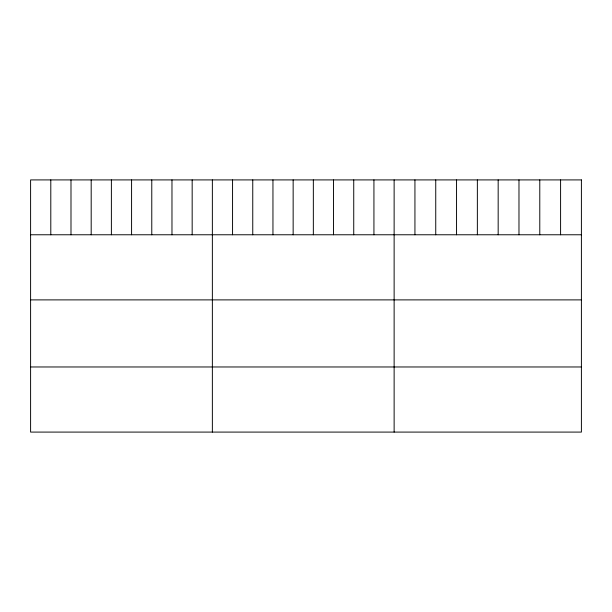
<?xml version="1.0" encoding="UTF-8"?>
<svg xmlns="http://www.w3.org/2000/svg" width="612" height="612" viewBox="0 0 612 612"><rect width="100%" height="100%" fill="white"/><g stroke="black" fill="none" stroke-linecap="round" stroke-linejoin="round"><path stroke-width="0.92" d="M30.6 234.771L581.4 234.771M30.6 299.888L581.4 299.888M30.6 366.971L581.4 366.971M560.592 179.913L560.592 234.771M539.784 179.913L539.784 234.771M518.976 179.913L518.976 234.771M498.168 179.913L498.168 234.771M477.36 179.913L477.36 234.771M456.552 179.913L456.552 234.771M435.744 179.913L435.744 234.771M414.936 179.913L414.936 234.771M394.128 179.913L394.128 432.087M373.932 179.913L373.932 234.771M353.736 179.913L353.736 234.771M333.54 179.913L333.54 234.771M313.344 179.913L313.344 234.771M293.148 179.913L293.148 234.771M272.952 179.913L272.952 234.771M252.756 179.913L252.756 234.771M232.56 179.913L232.56 234.771M212.364 179.913L212.364 432.087M192.168 179.913L192.168 234.771M171.972 179.913L171.972 234.771M151.776 179.913L151.776 234.771M131.58 179.913L131.58 234.771M111.384 179.913L111.384 234.771M91.188 179.913L91.188 234.771M70.992 179.913L70.992 234.771M50.796 179.913L50.796 234.771M581.4 179.913L30.6 179.913L30.6 432.087L581.4 432.087L581.4 179.913"/></g></svg>
